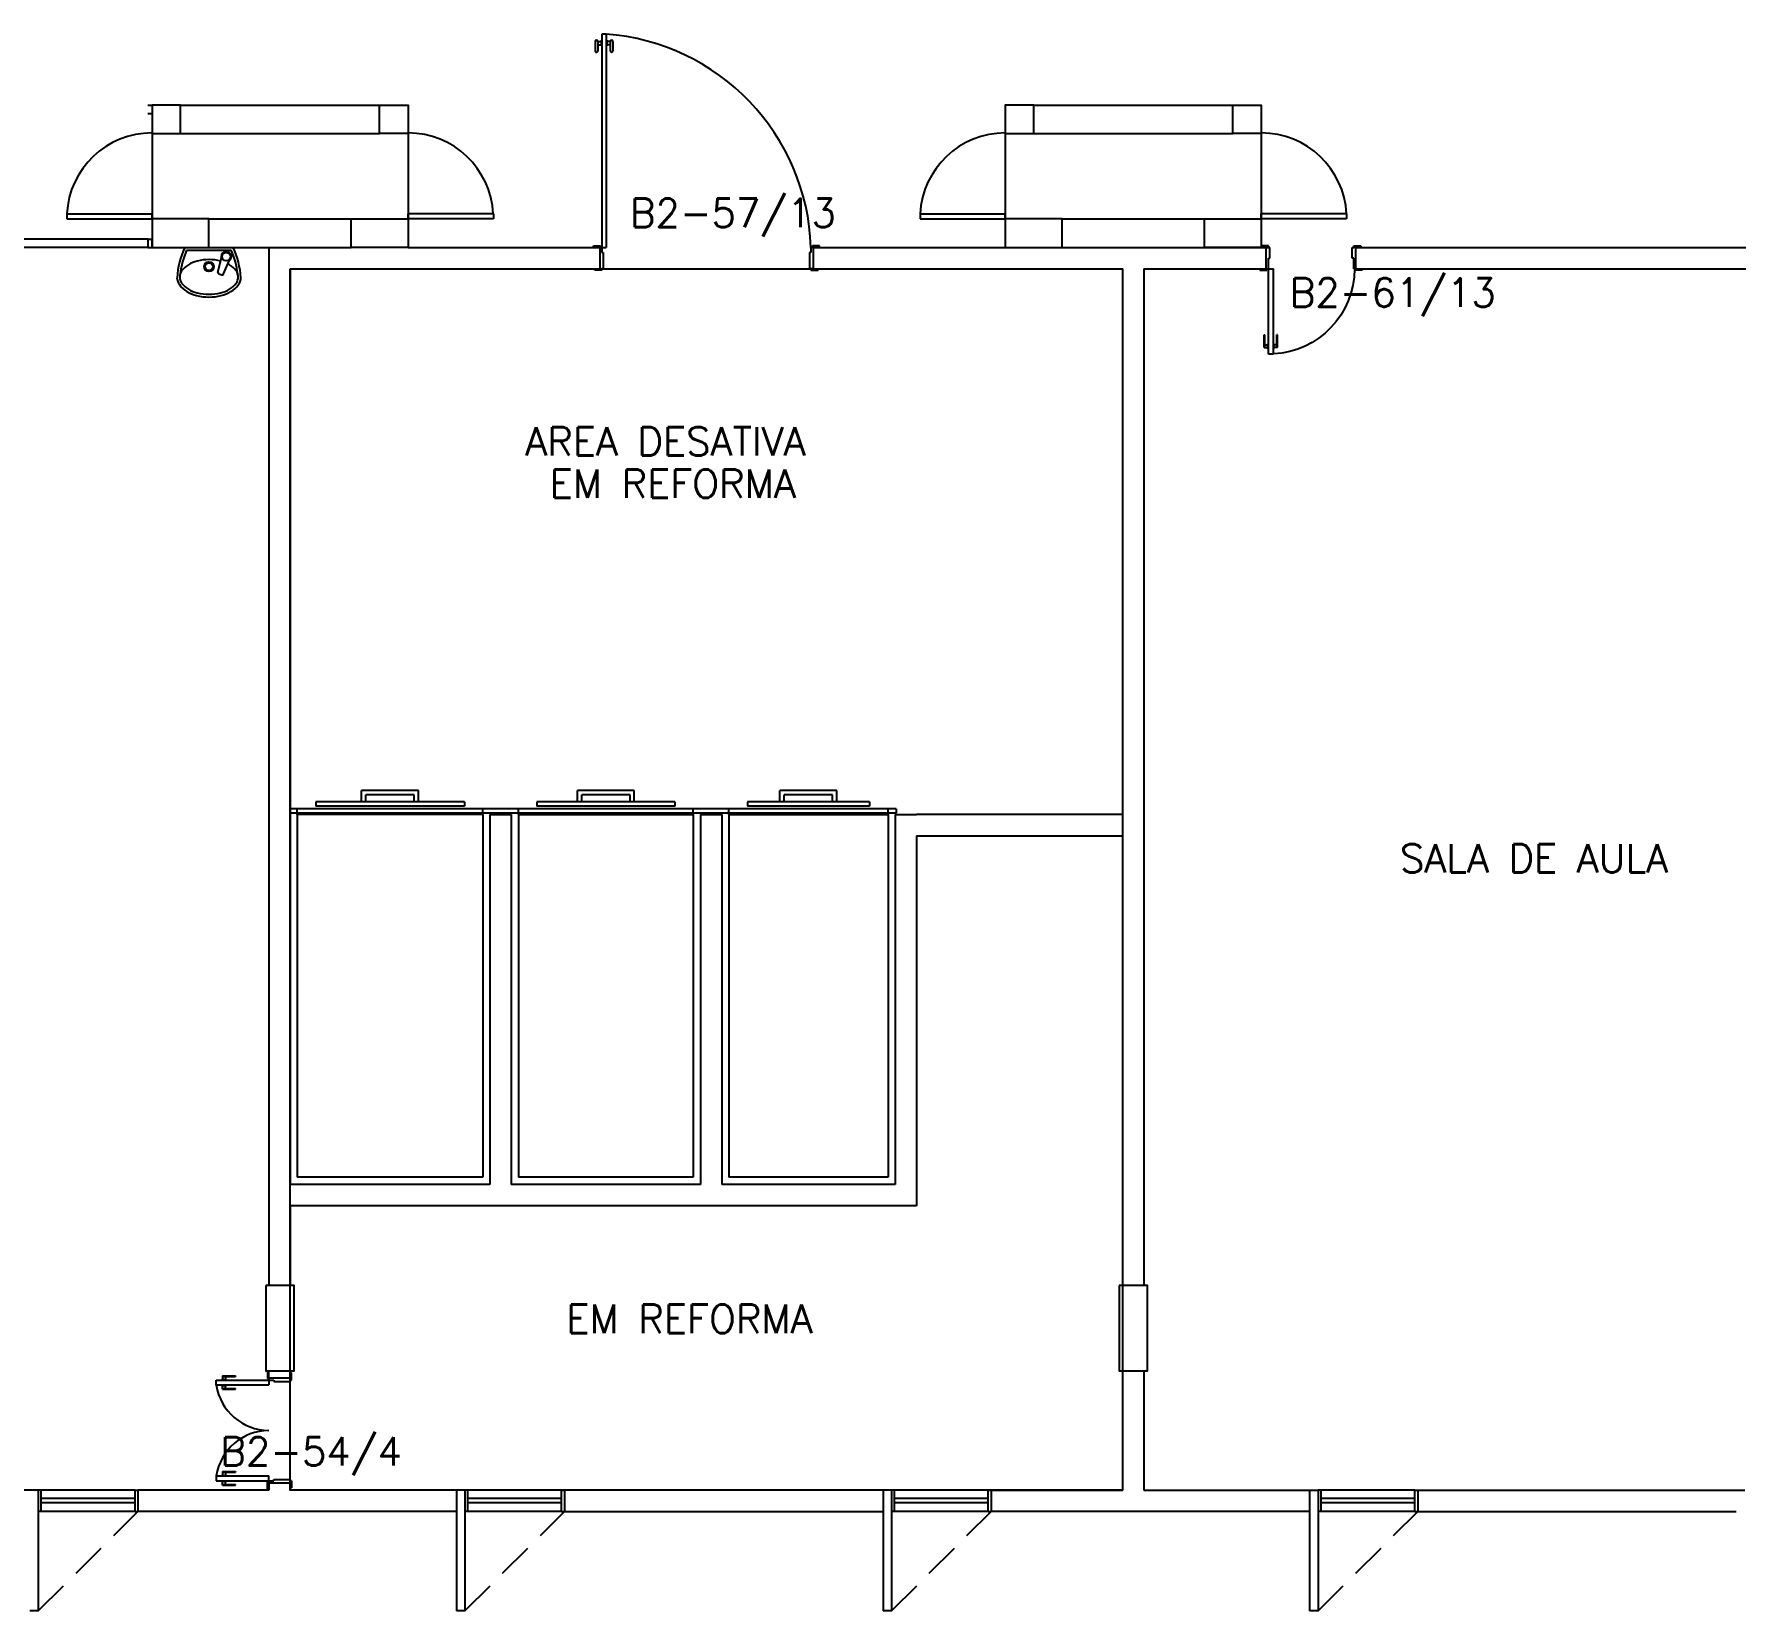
# Model space of a CAD drawing. Header units: millimetres. Extents: x 2090 to 2270, y 1357 to 1514.
# Drawn here: x 2144.81 to 2156.78, y 1418.71 to 1429.8 of the extents above; entities that cross this region are included whole.
import ezdxf

# ---------------------------------------------------------------- set-up
doc = ezdxf.new("R2010")
doc.units = ezdxf.units.MM
doc.linetypes.add('HIDDEN', pattern=[0.375, 0.25, -0.125])
for name, color, linetype in [('ALV', 2, 'Continuous'), ('DIV', 2, 'Continuous'), ('DIV2', 2, 'Continuous'), ('ENDEREÇO', 2, 'Continuous'), ('ESTR', 3, 'Continuous'), ('JANELA', 1, 'Continuous'), ('MACANETA', 2, 'Continuous'), ('MARCO', 3, 'Continuous'), ('PEÇAS', 1, 'Continuous'), ('PISO', 1, 'Continuous'), ('PORTA', 2, 'Continuous'), ('PROJ', 1, 'HIDDEN'), ('TEXTO', 2, 'Continuous')]:
    doc.layers.add(name, color=color, linetype=linetype)
doc.styles.add('UNB1-100', font='simplex.shx', dxfattribs={"height": 0.2})

# ---------------------------------------------------------------- blocks, each defined once
blk = doc.blocks.new('IMTT')
for p, q in [((-0.005, 0), (0.005, 0)), ((0.029, 0.029), (0, 0.029)), ((0, -0.028), (0, 0.029)), ((0.029, -0.028), (0, -0.028))]:
    blk.add_line(p, q)
blk = doc.blocks.new('DIV10')
for p, q in [((-0.0051, 0), (0.0051, 0)), ((0, -0.0051), (0, 0.0051)), ((0.0285, 0.0285), (0.9715, 0.0285)), ((0.0285, -0.0285), (0.0285, 0.0285)), ((0.9715, -0.0285), (0.9715, 0.0285)), ((0.9949, 0), (1.0051, 0)), ((1, -0.0051), (1, 0.0051)), ((0.0285, -0.0285), (0.9715, -0.0285))]:
    blk.add_line(p, q)
blk = doc.blocks.new('MACANETA')
at = {"layer": 'MACANETA', "color": 1}
for p, q in [((-0.077, 0.052), (-0.077, 0.12)), ((-0.059, 0.052), (-0.059, 0.12)), ((0.029, 0.052), (0.029, 0.12)), ((0.047, 0.052), (0.047, 0.12)), ((-0.059, 0.075), (-0.036, 0.075)), ((-0.059, 0.052), (-0.036, 0.052)), ((-0.036, 0.044), (-0.036, 0.084)), ((-0.036, 0.084), (-0.03, 0.084)), ((-0.036, 0.044), (-0.03, 0.044)), ((0.006, 0.084), (0, 0.084)), ((0.006, 0.044), (0, 0.044)), ((0.006, 0.044), (0.006, 0.084)), ((0.029, 0.075), (0.006, 0.075)), ((0.029, 0.052), (0.006, 0.052))]:
    blk.add_line(p, q, dxfattribs=at)
for centre, start, end in [((-0.068, 0.12), 90, 180), ((-0.068, 0.12), 0, 90), ((0.038, 0.12), 90, 180), ((0.038, 0.12), 0, 90), ((-0.068, 0.052), 180, 270), ((-0.068, 0.052), 270, 0), ((0.038, 0.052), 180, 270), ((0.038, 0.052), 270, 0)]:
    blk.add_arc(centre, 0.00874, start, end, dxfattribs=at)
blk = doc.blocks.new('DOOR-60')
at = {"layer": 'MACANETA', "color": 1}
for p, q in [((-0.08, -0.555), (-0.08, -0.465)), ((-0.08, -0.465), (-0.075, -0.465)), ((-0.075, -0.555), (-0.075, -0.465)), ((0.01, -0.555), (0.01, -0.465)), ((0.015, -0.465), (0.01, -0.465)), ((0.015, -0.555), (0.015, -0.465)), ((-0.08, -0.555), (-0.053, -0.555)), ((-0.075, -0.535), (-0.053, -0.535)), ((-0.053, -0.528), (-0.05, -0.528)), ((-0.053, -0.563), (-0.053, -0.528)), ((-0.053, -0.563), (-0.05, -0.563)), ((-0.012, -0.528), (-0.015, -0.528)), ((-0.012, -0.563), (-0.015, -0.563)), ((-0.012, -0.563), (-0.012, -0.528)), ((0.01, -0.535), (-0.012, -0.535)), ((0.015, -0.555), (-0.012, -0.555))]:
    blk.add_line(p, q, dxfattribs=at)
at = {"layer": 'PORTA'}
for p, q in [((-0.05, -0.6), (-0.05, 0)), ((-0.015, 0), (-0.05, 0)), ((-0.015, -0.6), (-0.015, 0)), ((-0.05, -0.6), (-0.015, -0.6))]:
    blk.add_line(p, q, dxfattribs=at)
at = {"layer": 'PORTA', "color": 1}
blk.add_arc((-0.02, 0), 0.6, 180, 267.134, dxfattribs=at)
blk = doc.blocks.new('LAVAT-P')
for p, q in [((-0.17, 0), (0.17, 0)), ((-0.157, -0.02), (0.157, -0.02)), ((0.063, -0.173), (0.094, -0.055)), ((0.102, -0.187), (0.151, -0.074)), ((0.069, -0.185), (0.09, -0.192))]:
    blk.add_line(p, q)
for points in [[(0.083, -0.096, 0.121735), (-0.082, -0.096, 0.073747), (-0.145, -0.122, 0.106861), (-0.192, -0.165, 0.153587), (-0.205, -0.208, 0.153587)], [(-0.205, -0.208, 0.153587), (-0.192, -0.251, 0.106861), (-0.145, -0.294, 0.073747), (-0.082, -0.32, 0.060305), (0, -0.329, 0.060305), (0.082, -0.32, 0.073747), (0.145, -0.294, 0.106861), (0.192, -0.251, 0.153587), (0.205, -0.208, 0.153587), (0.192, -0.165, 0.106861), (0.145, -0.122, 0.014792), (0.133, -0.115, 0.039243)], [(-0.225, -0.214, 0.136108), (-0.208, -0.262, 0.106861), (-0.155, -0.311, 0.073747), (-0.087, -0.339, 0.060305), (0, -0.349, 0.060305), (0.087, -0.339, 0.073747), (0.155, -0.311, 0.106861), (0.208, -0.262, 0.136108), (0.225, -0.214, 0.062982)]]:
    blk.add_lwpolyline(points, format="xyb")
for centre, radius in [((0, -0.135), 0.0347), ((0, -0.135), 0.0265), ((0.122, -0.065), 0.03)]:
    blk.add_circle(centre, radius)
for centre, radius, start, end in [((0.376, -0.254), 0.602, 155.0201, 176.1902), ((-0.376, -0.254), 0.602, 3.8098, 24.9799), ((0.376, -0.254), 0.582, 156.2686, 173.4578), ((0.122, -0.065), 0.0361, 302.4689, 199.2518), ((-0.376, -0.254), 0.582, 6.5422, 23.7314), ((0.073, -0.176), 0.01, 165.2139, 250.8603), ((0.093, -0.183), 0.01, 250.8603, 336.5068)]:
    blk.add_arc(centre, radius, start, end)

msp = doc.modelspace()

# ---------------------------------------------------------------- linework, layer by layer
at = {"color": 1}
msp.add_lwpolyline([(2146.60926, 1428.14813), (2152.46335, 1428.14813), (2152.46335, 1419.55901), (2146.60926, 1419.55901)], close=True, dxfattribs=at)
at = {"layer": 'ALV'}
for p, q in [((2145.83835, 1429.29813), (2147.23835, 1429.29813)), ((2145.83835, 1429.29813), (2147.23835, 1429.29813)), ((2151.83835, 1429.29813), (2153.23835, 1429.29813)), ((2145.83835, 1429.09813), (2147.23835, 1429.09813)), ((2145.83835, 1429.09813), (2147.23835, 1429.09813)), ((2151.83835, 1429.09813), (2153.23835, 1429.09813)), ((2146.03835, 1428.49813), (2147.03835, 1428.49813)), ((2146.03835, 1428.49813), (2147.03835, 1428.49813)), ((2152.03835, 1428.49813), (2153.03835, 1428.49813)), ((2152.03835, 1428.49813), (2153.03835, 1428.49813)), ((2146.03835, 1428.29813), (2147.03835, 1428.29813)), ((2146.03835, 1428.29813), (2147.03835, 1428.29813)), ((2146.45926, 1428.29813), (2146.45926, 1420.99813)), ((2146.45926, 1428.29813), (2146.45926, 1420.99813)), ((2147.43835, 1428.29813), (2148.43835, 1428.29813)), ((2147.43835, 1428.29813), (2148.78631, 1428.29813)), ((2148.78631, 1428.29813), (2148.78631, 1428.14813)), ((2148.78631, 1428.29813), (2148.78631, 1428.14813)), ((2150.28631, 1428.29813), (2153.47335, 1428.29813)), ((2150.28631, 1428.29813), (2150.28631, 1428.14813)), ((2150.28631, 1428.29813), (2150.28631, 1428.14813)), ((2152.03835, 1428.29813), (2153.03835, 1428.29813)), ((2152.03835, 1428.29813), (2153.03835, 1428.29813)), ((2154.10335, 1428.29813), (2158.03835, 1428.29813)), ((2146.60926, 1428.14813), (2146.60926, 1424.15901)), ((2146.60926, 1428.14813), (2148.43835, 1428.14813)), ((2146.60926, 1428.14813), (2146.60926, 1424.30901)), ((2146.60926, 1428.14813), (2148.78631, 1428.14813)), ((2150.28631, 1428.14813), (2152.46335, 1428.14813)), ((2150.28631, 1428.14813), (2150.86335, 1428.14813)), ((2152.46335, 1428.14813), (2152.46335, 1424.30901)), ((2152.61335, 1428.14813), (2152.61335, 1420.99813)), ((2152.61335, 1428.14813), (2153.47335, 1428.14813)), ((2154.10335, 1428.14813), (2158.46335, 1428.14813)), ((2148.01426, 1424.30901), (2148.16426, 1424.30901)), ((2148.01426, 1424.30901), (2148.01426, 1421.70901)), ((2148.16426, 1424.30901), (2148.16426, 1421.70901)), ((2149.49426, 1424.30901), (2149.49426, 1421.70901)), ((2149.49426, 1424.30901), (2149.64426, 1424.30901)), ((2149.64426, 1424.30901), (2149.64426, 1421.70901)), ((2150.86335, 1424.30901), (2150.86335, 1421.70901)), ((2150.86335, 1424.30901), (2151.01335, 1424.30901)), ((2152.46335, 1424.30901), (2151.01335, 1424.30901)), ((2152.61335, 1424.30901), (2152.61335, 1420.99813)), ((2146.60926, 1424.15901), (2146.60926, 1421.70901)), ((2146.60926, 1424.15901), (2146.60926, 1421.70901)), ((2151.01335, 1424.15901), (2151.01335, 1421.55901)), ((2151.01335, 1424.15901), (2152.46335, 1424.15901)), ((2152.46335, 1424.15901), (2152.46335, 1420.99813)), ((2152.46335, 1424.15901), (2152.46335, 1420.99813)), ((2148.01426, 1421.70901), (2146.60926, 1421.70901)), ((2149.49426, 1421.70901), (2148.16426, 1421.70901)), ((2150.86335, 1421.70901), (2149.64426, 1421.70901)), ((2146.60926, 1421.55901), (2146.60926, 1420.99813)), ((2151.01335, 1421.55901), (2146.60926, 1421.55901)), ((2146.60926, 1421.55901), (2146.60926, 1420.99813)), ((2146.45926, 1420.34813), (2146.45926, 1420.39813)), ((2146.45926, 1420.34813), (2146.45926, 1420.39813)), ((2146.45926, 1420.34813), (2146.60926, 1420.34813)), ((2146.45926, 1420.34813), (2146.60926, 1420.34813)), ((2146.60926, 1420.34813), (2146.60926, 1420.39813)), ((2146.60926, 1420.34813), (2146.60926, 1420.39813)), ((2152.46335, 1420.39813), (2152.46335, 1419.55901)), ((2152.46335, 1420.39813), (2152.46335, 1419.55901)), ((2152.61335, 1420.39813), (2152.61335, 1419.55901)), ((2152.61335, 1420.39813), (2152.61335, 1419.55901)), ((2146.45926, 1419.60901), (2146.60926, 1419.60901)), ((2146.45926, 1419.60901), (2146.45926, 1419.55901)), ((2146.45926, 1419.60901), (2146.60926, 1419.60901)), ((2146.45926, 1419.60901), (2146.45926, 1419.55901)), ((2146.60926, 1419.60901), (2146.60926, 1419.55901)), ((2146.60926, 1419.60901), (2146.60926, 1419.55901)), ((2144.83835, 1419.55901), (2142.53835, 1419.55901)), ((2144.83835, 1419.55901), (2144.83835, 1419.40901)), ((2144.83835, 1419.55901), (2144.83835, 1418.70901)), ((2145.53835, 1419.55901), (2145.53835, 1419.40901)), ((2146.45926, 1419.55901), (2145.53835, 1419.55901)), ((2146.45926, 1419.55901), (2145.53835, 1419.55901)), ((2145.53835, 1419.55901), (2145.53835, 1419.40901)), ((2147.83835, 1419.55901), (2146.60926, 1419.55901)), ((2147.83835, 1419.55901), (2146.60926, 1419.55901)), ((2147.77835, 1419.55901), (2147.77835, 1418.70901)), ((2147.77835, 1419.55901), (2147.77835, 1418.70901)), ((2147.83835, 1419.55901), (2147.83835, 1418.70901)), ((2147.83835, 1419.55901), (2147.83835, 1419.40901)), ((2147.83835, 1419.55901), (2147.83835, 1418.70901)), ((2147.83835, 1419.55901), (2147.83835, 1419.40901)), ((2148.53835, 1419.55901), (2148.53835, 1419.40901)), ((2150.83835, 1419.55901), (2148.53835, 1419.55901)), ((2148.53835, 1419.55901), (2148.53835, 1419.40901)), ((2150.83835, 1419.55901), (2148.53835, 1419.55901)), ((2150.77835, 1419.55901), (2150.77835, 1418.70901)), ((2150.77835, 1419.55901), (2150.77835, 1418.70901)), ((2150.83835, 1419.55901), (2150.83835, 1419.40901)), ((2150.83835, 1419.55901), (2150.83835, 1418.70901)), ((2150.83835, 1419.55901), (2150.83835, 1418.70901)), ((2150.83835, 1419.55901), (2150.83835, 1419.40901)), ((2151.53835, 1419.55901), (2151.53835, 1419.40901)), ((2151.53835, 1419.55901), (2152.46335, 1419.55901)), ((2151.53835, 1419.55901), (2151.53835, 1419.40901)), ((2151.53835, 1419.55901), (2152.46335, 1419.55901)), ((2152.61335, 1419.55901), (2153.83835, 1419.55901)), ((2153.77835, 1419.55901), (2153.77835, 1418.70901)), ((2153.83835, 1419.55901), (2153.83835, 1419.40901)), ((2153.83835, 1419.55901), (2153.83835, 1418.70901)), ((2154.53835, 1419.55901), (2154.53835, 1419.40901)), ((2154.53835, 1419.55901), (2156.83835, 1419.55901)), ((2147.77835, 1419.40901), (2145.53835, 1419.40901)), ((2147.77835, 1419.40901), (2145.53835, 1419.40901)), ((2148.53835, 1419.40901), (2150.77835, 1419.40901)), ((2148.53835, 1419.40901), (2150.77835, 1419.40901)), ((2153.77835, 1419.40901), (2151.53835, 1419.40901)), ((2154.53835, 1419.40901), (2156.77835, 1419.40901)), ((2144.83835, 1418.70901), (2144.77835, 1418.70901)), ((2147.83835, 1418.70901), (2147.77835, 1418.70901)), ((2147.83835, 1418.70901), (2147.77835, 1418.70901)), ((2150.83835, 1418.70901), (2150.77835, 1418.70901)), ((2150.83835, 1418.70901), (2150.77835, 1418.70901)), ((2153.83835, 1418.70901), (2153.77835, 1418.70901))]:
    msp.add_line(p, q, dxfattribs=at)
at = {"layer": 'DIV'}
for p, q in [((2153.47335, 1428.14813), (2153.47335, 1428.29813)), ((2154.10335, 1428.14813), (2154.10335, 1428.29813)), ((2154.10335, 1428.14813), (2154.15235, 1428.14813))]:
    msp.add_line(p, q, dxfattribs=at)
at = {"layer": 'ESTR'}
for points in [[(2145.83835, 1429.09813), (2145.83835, 1429.29813), (2145.63835, 1429.29813), (2145.63835, 1429.09813)], [(2145.83835, 1429.09813), (2145.83835, 1429.29813), (2145.63835, 1429.29813), (2145.63835, 1429.09813)], [(2147.23835, 1429.09813), (2147.23835, 1429.29813), (2147.43835, 1429.29813), (2147.43835, 1429.09813)], [(2147.23835, 1429.09813), (2147.23835, 1429.29813), (2147.43835, 1429.29813), (2147.43835, 1429.09813)], [(2151.83835, 1429.09813), (2151.83835, 1429.29813), (2151.63835, 1429.29813), (2151.63835, 1429.09813)], [(2151.83835, 1429.09813), (2151.83835, 1429.29813), (2151.63835, 1429.29813), (2151.63835, 1429.09813)], [(2153.23835, 1429.09813), (2153.23835, 1429.29813), (2153.43835, 1429.29813), (2153.43835, 1429.09813)], [(2146.03835, 1428.29813), (2146.03835, 1428.49813), (2145.63835, 1428.49813), (2145.63835, 1428.29813)], [(2146.03835, 1428.29813), (2146.03835, 1428.49813), (2145.63835, 1428.49813), (2145.63835, 1428.29813)], [(2147.03835, 1428.29813), (2147.03835, 1428.49813), (2147.43835, 1428.49813), (2147.43835, 1428.29813)], [(2147.03835, 1428.29813), (2147.03835, 1428.49813), (2147.43835, 1428.49813), (2147.43835, 1428.29813)], [(2152.03835, 1428.29813), (2152.03835, 1428.49813), (2151.63835, 1428.49813), (2151.63835, 1428.29813)], [(2152.03835, 1428.29813), (2152.03835, 1428.49813), (2151.63835, 1428.49813), (2151.63835, 1428.29813)], [(2153.03835, 1428.29813), (2153.03835, 1428.49813), (2153.43835, 1428.49813), (2153.43835, 1428.29813)], [(2146.43835, 1420.99813), (2146.43835, 1420.39813), (2146.63835, 1420.39813), (2146.63835, 1420.99813)], [(2146.43835, 1420.99813), (2146.43835, 1420.39813), (2146.63835, 1420.39813), (2146.63835, 1420.99813)], [(2152.43835, 1420.99813), (2152.43835, 1420.39813), (2152.63835, 1420.39813), (2152.63835, 1420.99813)], [(2152.43835, 1420.99813), (2152.43835, 1420.39813), (2152.63835, 1420.39813), (2152.63835, 1420.99813)]]:
    msp.add_lwpolyline(points, close=True, dxfattribs=at)
at = {"layer": 'JANELA', "color": 3}
for p, q in [((2144.85835, 1419.55901), (2144.83835, 1419.55901)), ((2144.85835, 1419.40901), (2144.85835, 1419.55901)), ((2145.51835, 1419.55901), (2145.53835, 1419.55901)), ((2145.51835, 1419.40901), (2145.51835, 1419.55901)), ((2145.51835, 1419.55901), (2145.53835, 1419.55901)), ((2145.51835, 1419.40901), (2145.51835, 1419.55901)), ((2147.85835, 1419.55901), (2147.83835, 1419.55901)), ((2147.85835, 1419.55901), (2147.83835, 1419.55901)), ((2147.85835, 1419.40901), (2147.85835, 1419.55901)), ((2147.85835, 1419.40901), (2147.85835, 1419.55901)), ((2148.51835, 1419.55901), (2148.53835, 1419.55901)), ((2148.51835, 1419.40901), (2148.51835, 1419.55901)), ((2148.51835, 1419.55901), (2148.53835, 1419.55901)), ((2148.51835, 1419.40901), (2148.51835, 1419.55901)), ((2150.85835, 1419.55901), (2150.83835, 1419.55901)), ((2150.85835, 1419.55901), (2150.83835, 1419.55901)), ((2150.85835, 1419.40901), (2150.85835, 1419.55901)), ((2150.85835, 1419.40901), (2150.85835, 1419.55901)), ((2151.51835, 1419.40901), (2151.51835, 1419.55901)), ((2151.51835, 1419.55901), (2151.53835, 1419.55901)), ((2151.51835, 1419.40901), (2151.51835, 1419.55901)), ((2151.51835, 1419.55901), (2151.53835, 1419.55901)), ((2153.85835, 1419.55901), (2153.83835, 1419.55901)), ((2153.85835, 1419.40901), (2153.85835, 1419.55901)), ((2154.51835, 1419.40901), (2154.51835, 1419.55901)), ((2154.51835, 1419.55901), (2154.53835, 1419.55901)), ((2144.85835, 1419.40901), (2144.83835, 1419.40901)), ((2145.51835, 1419.40901), (2145.53835, 1419.40901)), ((2145.51835, 1419.40901), (2145.53835, 1419.40901)), ((2147.85835, 1419.40901), (2147.83835, 1419.40901)), ((2147.85835, 1419.40901), (2147.83835, 1419.40901)), ((2148.51835, 1419.40901), (2148.53835, 1419.40901)), ((2148.51835, 1419.40901), (2148.53835, 1419.40901)), ((2150.85835, 1419.40901), (2150.83835, 1419.40901)), ((2150.85835, 1419.40901), (2150.83835, 1419.40901)), ((2151.51835, 1419.40901), (2151.53835, 1419.40901)), ((2151.51835, 1419.40901), (2151.53835, 1419.40901)), ((2153.85835, 1419.40901), (2153.83835, 1419.40901)), ((2154.51835, 1419.40901), (2154.53835, 1419.40901))]:
    msp.add_line(p, q, dxfattribs=at)
at = {"layer": 'JANELA'}
for p, q in [((2145.51835, 1419.55901), (2144.85835, 1419.55901)), ((2145.51835, 1419.49901), (2144.85835, 1419.49901)), ((2148.51835, 1419.55901), (2147.85835, 1419.55901)), ((2148.51835, 1419.55901), (2147.85835, 1419.55901)), ((2148.51835, 1419.49901), (2147.85835, 1419.49901)), ((2148.51835, 1419.49901), (2147.85835, 1419.49901)), ((2151.51835, 1419.55901), (2150.85835, 1419.55901)), ((2151.51835, 1419.55901), (2150.85835, 1419.55901)), ((2151.51835, 1419.49901), (2150.85835, 1419.49901)), ((2151.51835, 1419.49901), (2150.85835, 1419.49901)), ((2154.51835, 1419.55901), (2153.85835, 1419.55901)), ((2154.51835, 1419.49901), (2153.85835, 1419.49901)), ((2145.51835, 1419.46901), (2144.85835, 1419.46901)), ((2145.51835, 1419.40901), (2144.85835, 1419.40901)), ((2148.51835, 1419.46901), (2147.85835, 1419.46901)), ((2148.51835, 1419.46901), (2147.85835, 1419.46901)), ((2148.51835, 1419.40901), (2147.85835, 1419.40901)), ((2148.51835, 1419.40901), (2147.85835, 1419.40901)), ((2151.51835, 1419.46901), (2150.85835, 1419.46901)), ((2151.51835, 1419.46901), (2150.85835, 1419.46901)), ((2151.51835, 1419.40901), (2150.85835, 1419.40901)), ((2151.51835, 1419.40901), (2150.85835, 1419.40901)), ((2154.51835, 1419.46901), (2153.85835, 1419.46901)), ((2154.51835, 1419.40901), (2153.85835, 1419.40901))]:
    msp.add_line(p, q, dxfattribs=at)
at = {"layer": 'MACANETA'}
for p, q in [((2146.12676, 1420.33613), (2146.16176, 1420.33613)), ((2146.12676, 1420.33613), (2146.12676, 1420.33313)), ((2146.12676, 1420.33613), (2146.16176, 1420.33613)), ((2146.12676, 1420.33613), (2146.12676, 1420.33313)), ((2146.13426, 1420.36313), (2146.13426, 1420.33613)), ((2146.13426, 1420.36313), (2146.22426, 1420.36313)), ((2146.13426, 1420.36313), (2146.13426, 1420.33613)), ((2146.13426, 1420.36313), (2146.22426, 1420.36313)), ((2146.13426, 1420.35813), (2146.22426, 1420.35813)), ((2146.13426, 1420.35813), (2146.22426, 1420.35813)), ((2146.15426, 1420.35813), (2146.15426, 1420.33613)), ((2146.15426, 1420.35813), (2146.15426, 1420.33613)), ((2146.16176, 1420.33613), (2146.16176, 1420.33313)), ((2146.16176, 1420.33613), (2146.16176, 1420.33313)), ((2146.22426, 1420.36313), (2146.22426, 1420.35813)), ((2146.22426, 1420.36313), (2146.22426, 1420.35813)), ((2146.12676, 1420.29513), (2146.12676, 1420.29813)), ((2146.12676, 1420.29513), (2146.12676, 1420.29813)), ((2146.12676, 1420.29513), (2146.16176, 1420.29513)), ((2146.12676, 1420.29513), (2146.16176, 1420.29513)), ((2146.13426, 1420.26813), (2146.13426, 1420.29513)), ((2146.13426, 1420.26813), (2146.13426, 1420.29513)), ((2146.13426, 1420.27313), (2146.22426, 1420.27313)), ((2146.13426, 1420.27313), (2146.22426, 1420.27313)), ((2146.13426, 1420.26813), (2146.22426, 1420.26813)), ((2146.13426, 1420.26813), (2146.22426, 1420.26813)), ((2146.15426, 1420.27313), (2146.15426, 1420.29513)), ((2146.15426, 1420.27313), (2146.15426, 1420.29513)), ((2146.16176, 1420.29513), (2146.16176, 1420.29813)), ((2146.16176, 1420.29513), (2146.16176, 1420.29813)), ((2146.22426, 1420.26813), (2146.22426, 1420.27313)), ((2146.22426, 1420.26813), (2146.22426, 1420.27313)), ((2146.12676, 1419.66201), (2146.12676, 1419.65901)), ((2146.12676, 1419.66201), (2146.16176, 1419.66201)), ((2146.12676, 1419.66201), (2146.12676, 1419.65901)), ((2146.12676, 1419.66201), (2146.16176, 1419.66201)), ((2146.12676, 1419.62101), (2146.12676, 1419.62401)), ((2146.12676, 1419.62101), (2146.12676, 1419.62401)), ((2146.12676, 1419.62101), (2146.16176, 1419.62101)), ((2146.12676, 1419.62101), (2146.16176, 1419.62101)), ((2146.13426, 1419.68901), (2146.22426, 1419.68901)), ((2146.13426, 1419.68901), (2146.13426, 1419.66201)), ((2146.13426, 1419.68901), (2146.22426, 1419.68901)), ((2146.13426, 1419.68901), (2146.13426, 1419.66201)), ((2146.13426, 1419.68401), (2146.22426, 1419.68401)), ((2146.13426, 1419.68401), (2146.22426, 1419.68401)), ((2146.13426, 1419.59401), (2146.13426, 1419.62101)), ((2146.13426, 1419.59401), (2146.13426, 1419.62101)), ((2146.15426, 1419.68401), (2146.15426, 1419.66201)), ((2146.15426, 1419.68401), (2146.15426, 1419.66201)), ((2146.15426, 1419.59901), (2146.15426, 1419.62101)), ((2146.15426, 1419.59901), (2146.15426, 1419.62101)), ((2146.16176, 1419.66201), (2146.16176, 1419.65901)), ((2146.16176, 1419.66201), (2146.16176, 1419.65901)), ((2146.16176, 1419.62101), (2146.16176, 1419.62401)), ((2146.16176, 1419.62101), (2146.16176, 1419.62401)), ((2146.22426, 1419.68901), (2146.22426, 1419.68401)), ((2146.22426, 1419.68901), (2146.22426, 1419.68401)), ((2146.13426, 1419.59901), (2146.22426, 1419.59901)), ((2146.13426, 1419.59901), (2146.22426, 1419.59901)), ((2146.13426, 1419.59401), (2146.22426, 1419.59401)), ((2146.13426, 1419.59401), (2146.22426, 1419.59401)), ((2146.22426, 1419.59401), (2146.22426, 1419.59901)), ((2146.22426, 1419.59401), (2146.22426, 1419.59901))]:
    msp.add_line(p, q, dxfattribs=at)
at = {"layer": 'MARCO'}
for p, q in [((2148.74131, 1428.30813), (2148.79131, 1428.30813)), ((2148.74131, 1428.30813), (2148.79131, 1428.30813)), ((2148.74131, 1428.29813), (2148.74131, 1428.30813)), ((2148.74131, 1428.29813), (2148.74131, 1428.30813)), ((2148.78631, 1428.29813), (2148.79131, 1428.29813)), ((2148.78631, 1428.29813), (2148.79131, 1428.29813)), ((2148.79131, 1428.30813), (2148.79131, 1428.29813)), ((2148.79131, 1428.30813), (2148.79131, 1428.29813)), ((2148.79131, 1428.29813), (2148.80131, 1428.29813)), ((2148.79131, 1428.29813), (2148.80131, 1428.29813)), ((2148.80131, 1428.29813), (2148.80131, 1428.26313)), ((2148.80131, 1428.29813), (2148.80131, 1428.26313)), ((2148.80131, 1428.26313), (2148.81131, 1428.26313)), ((2148.80131, 1428.26313), (2148.81131, 1428.26313)), ((2148.81131, 1428.26313), (2148.81131, 1428.14813)), ((2148.81131, 1428.26313), (2148.81131, 1428.14813)), ((2150.27131, 1428.26313), (2150.26131, 1428.26313)), ((2150.26131, 1428.26313), (2150.26131, 1428.14813)), ((2150.27131, 1428.26313), (2150.26131, 1428.26313)), ((2150.26131, 1428.26313), (2150.26131, 1428.14813)), ((2150.28131, 1428.29813), (2150.27131, 1428.29813)), ((2150.27131, 1428.29813), (2150.27131, 1428.26313)), ((2150.28131, 1428.29813), (2150.27131, 1428.29813)), ((2150.27131, 1428.29813), (2150.27131, 1428.26313)), ((2150.33131, 1428.30813), (2150.28131, 1428.30813)), ((2150.33131, 1428.30813), (2150.28131, 1428.30813)), ((2150.28131, 1428.30813), (2150.28131, 1428.29813)), ((2150.28131, 1428.30813), (2150.28131, 1428.29813)), ((2150.28631, 1428.29813), (2150.28131, 1428.29813)), ((2150.28631, 1428.29813), (2150.28131, 1428.29813)), ((2150.33131, 1428.29813), (2150.33131, 1428.30813)), ((2150.33131, 1428.29813), (2150.33131, 1428.30813)), ((2153.48835, 1428.30813), (2153.43835, 1428.30813)), ((2153.43835, 1428.30813), (2153.43835, 1428.29813)), ((2153.47335, 1428.29813), (2153.48835, 1428.29813)), ((2153.48835, 1428.29813), (2153.48835, 1428.30813)), ((2153.49835, 1428.29813), (2153.48835, 1428.29813)), ((2153.49835, 1428.22313), (2153.49835, 1428.29813)), ((2154.07835, 1428.22313), (2154.07835, 1428.29813)), ((2154.07835, 1428.29813), (2154.08835, 1428.29813)), ((2154.08835, 1428.29813), (2154.08835, 1428.30813)), ((2154.08835, 1428.30813), (2154.13835, 1428.30813)), ((2154.10335, 1428.29813), (2154.08835, 1428.29813)), ((2154.13835, 1428.30813), (2154.13835, 1428.29813)), ((2148.75131, 1428.13813), (2148.75131, 1428.14813)), ((2148.75131, 1428.13813), (2148.75131, 1428.14813)), ((2148.80131, 1428.13813), (2148.75131, 1428.13813)), ((2148.80131, 1428.13813), (2148.75131, 1428.13813)), ((2148.78631, 1428.14813), (2148.80131, 1428.14813)), ((2148.78631, 1428.14813), (2148.80131, 1428.14813)), ((2148.81131, 1428.14813), (2148.80131, 1428.14813)), ((2148.80131, 1428.14813), (2148.80131, 1428.13813)), ((2148.81131, 1428.14813), (2148.80131, 1428.14813)), ((2148.80131, 1428.14813), (2148.80131, 1428.13813)), ((2150.26131, 1428.14813), (2150.27131, 1428.14813)), ((2150.26131, 1428.14813), (2150.27131, 1428.14813)), ((2150.27131, 1428.14813), (2150.27131, 1428.13813)), ((2150.28631, 1428.14813), (2150.27131, 1428.14813)), ((2150.27131, 1428.14813), (2150.27131, 1428.13813)), ((2150.28631, 1428.14813), (2150.27131, 1428.14813)), ((2150.27131, 1428.13813), (2150.32131, 1428.13813)), ((2150.27131, 1428.13813), (2150.32131, 1428.13813)), ((2150.32131, 1428.13813), (2150.32131, 1428.14813)), ((2150.32131, 1428.13813), (2150.32131, 1428.14813)), ((2153.42835, 1428.14813), (2153.42835, 1428.13813)), ((2153.42835, 1428.13813), (2153.47835, 1428.13813)), ((2153.47335, 1428.14813), (2153.47835, 1428.14813)), ((2153.47835, 1428.13813), (2153.47835, 1428.14813)), ((2153.47835, 1428.14813), (2153.48835, 1428.14813)), ((2153.48835, 1428.14813), (2153.48835, 1428.22313)), ((2153.48835, 1428.22313), (2153.49835, 1428.22313)), ((2154.08835, 1428.22313), (2154.07835, 1428.22313)), ((2154.08835, 1428.14813), (2154.08835, 1428.22313)), ((2154.09835, 1428.14813), (2154.08835, 1428.14813)), ((2154.09835, 1428.13813), (2154.09835, 1428.14813)), ((2154.10335, 1428.14813), (2154.09835, 1428.14813)), ((2154.14835, 1428.13813), (2154.09835, 1428.13813)), ((2154.14835, 1428.14813), (2154.14835, 1428.13813)), ((2146.44926, 1420.39313), (2146.44926, 1420.34313)), ((2146.45926, 1420.39313), (2146.44926, 1420.39313)), ((2146.44926, 1420.39313), (2146.44926, 1420.34313)), ((2146.45926, 1420.39313), (2146.44926, 1420.39313)), ((2146.44926, 1420.34313), (2146.45926, 1420.34313)), ((2146.44926, 1420.34313), (2146.45926, 1420.34313)), ((2146.45926, 1420.34813), (2146.45926, 1420.34313)), ((2146.45926, 1420.34813), (2146.45926, 1420.34313)), ((2146.45926, 1420.34313), (2146.45926, 1420.33313)), ((2146.45926, 1420.34313), (2146.45926, 1420.33313)), ((2146.45926, 1420.33313), (2146.49426, 1420.33313)), ((2146.45926, 1420.33313), (2146.49426, 1420.33313)), ((2146.49426, 1420.33313), (2146.49426, 1420.32313)), ((2146.49426, 1420.33313), (2146.49426, 1420.32313)), ((2146.61926, 1420.38313), (2146.60926, 1420.38313)), ((2146.61926, 1420.38313), (2146.60926, 1420.38313)), ((2146.60926, 1420.34813), (2146.60926, 1420.33313)), ((2146.60926, 1420.34813), (2146.60926, 1420.33313)), ((2146.60926, 1420.33313), (2146.61926, 1420.33313)), ((2146.60926, 1420.32313), (2146.60926, 1420.33313)), ((2146.60926, 1420.33313), (2146.61926, 1420.33313)), ((2146.60926, 1420.32313), (2146.60926, 1420.33313)), ((2146.61926, 1420.33313), (2146.61926, 1420.38313)), ((2146.61926, 1420.33313), (2146.61926, 1420.38313)), ((2146.49426, 1420.32313), (2146.60926, 1420.32313)), ((2146.49426, 1420.32313), (2146.60926, 1420.32313)), ((2146.44926, 1419.56401), (2146.44926, 1419.61401)), ((2146.44926, 1419.61401), (2146.45926, 1419.61401)), ((2146.44926, 1419.56401), (2146.44926, 1419.61401)), ((2146.44926, 1419.61401), (2146.45926, 1419.61401)), ((2146.45926, 1419.61401), (2146.45926, 1419.62401)), ((2146.45926, 1419.62401), (2146.49426, 1419.62401)), ((2146.45926, 1419.61401), (2146.45926, 1419.62401)), ((2146.45926, 1419.62401), (2146.49426, 1419.62401)), ((2146.45926, 1419.60901), (2146.45926, 1419.61401)), ((2146.45926, 1419.60901), (2146.45926, 1419.61401)), ((2146.49426, 1419.62401), (2146.49426, 1419.63401)), ((2146.49426, 1419.63401), (2146.60926, 1419.63401)), ((2146.49426, 1419.62401), (2146.49426, 1419.63401)), ((2146.49426, 1419.63401), (2146.60926, 1419.63401)), ((2146.60926, 1419.63401), (2146.60926, 1419.62401)), ((2146.60926, 1419.63401), (2146.60926, 1419.62401)), ((2146.60926, 1419.62401), (2146.61926, 1419.62401)), ((2146.60926, 1419.60901), (2146.60926, 1419.62401)), ((2146.60926, 1419.62401), (2146.61926, 1419.62401)), ((2146.60926, 1419.60901), (2146.60926, 1419.62401)), ((2146.61926, 1419.62401), (2146.61926, 1419.57401)), ((2146.61926, 1419.62401), (2146.61926, 1419.57401)), ((2146.45926, 1419.56401), (2146.44926, 1419.56401)), ((2146.45926, 1419.56401), (2146.44926, 1419.56401)), ((2146.61926, 1419.57401), (2146.60926, 1419.57401)), ((2146.61926, 1419.57401), (2146.60926, 1419.57401))]:
    msp.add_line(p, q, dxfattribs=at)
at = {"layer": 'PISO'}
for p, q in [((2146.78926, 1424.39901), (2146.78926, 1424.36901)), ((2147.83426, 1424.39901), (2146.78926, 1424.39901)), ((2147.11176, 1424.39901), (2147.11176, 1424.47901)), ((2147.51176, 1424.47901), (2147.11176, 1424.47901)), ((2147.48176, 1424.44901), (2147.14176, 1424.44901)), ((2147.14176, 1424.39901), (2147.14176, 1424.44901)), ((2147.48176, 1424.39901), (2147.48176, 1424.44901)), ((2147.51176, 1424.39901), (2147.51176, 1424.47901)), ((2147.83426, 1424.39901), (2147.83426, 1424.36901)), ((2148.34426, 1424.39901), (2148.34426, 1424.36901)), ((2149.31426, 1424.39901), (2148.34426, 1424.39901)), ((2148.62926, 1424.39901), (2148.62926, 1424.47901)), ((2149.02926, 1424.47901), (2148.62926, 1424.47901)), ((2148.99926, 1424.44901), (2148.65926, 1424.44901)), ((2148.65926, 1424.39901), (2148.65926, 1424.44901)), ((2148.99926, 1424.39901), (2148.99926, 1424.44901)), ((2149.02926, 1424.39901), (2149.02926, 1424.47901)), ((2149.31426, 1424.39901), (2149.31426, 1424.36901)), ((2149.82426, 1424.39901), (2149.82426, 1424.36901)), ((2150.68335, 1424.39901), (2149.82426, 1424.39901)), ((2150.05381, 1424.39901), (2150.05381, 1424.47901)), ((2150.45381, 1424.47901), (2150.05381, 1424.47901)), ((2150.42381, 1424.44901), (2150.08381, 1424.44901)), ((2150.08381, 1424.39901), (2150.08381, 1424.44901)), ((2150.42381, 1424.39901), (2150.42381, 1424.44901)), ((2150.45381, 1424.39901), (2150.45381, 1424.47901)), ((2150.68335, 1424.39901), (2150.68335, 1424.36901)), ((2150.87082, 1424.34901), (2146.60926, 1424.34901)), ((2146.60926, 1424.34901), (2146.60926, 1424.31901)), ((2150.87082, 1424.31901), (2146.60926, 1424.31901)), ((2146.60926, 1424.31901), (2146.60926, 1424.31901)), ((2146.65926, 1424.30901), (2146.65926, 1424.34901)), ((2147.96426, 1424.30901), (2146.65926, 1424.30901)), ((2146.65926, 1424.30901), (2146.65926, 1421.75901)), ((2147.83426, 1424.36901), (2146.78926, 1424.36901)), ((2147.96426, 1424.30901), (2147.96426, 1424.34901)), ((2147.96426, 1424.30901), (2147.96426, 1421.75901)), ((2148.21426, 1424.30901), (2148.21426, 1424.34901)), ((2148.21426, 1424.30901), (2149.44426, 1424.30901)), ((2148.21426, 1424.30901), (2148.21426, 1421.75901)), ((2149.31426, 1424.36901), (2148.34426, 1424.36901)), ((2149.44426, 1424.30901), (2149.44426, 1424.34901)), ((2149.44426, 1424.30901), (2149.44426, 1421.75901)), ((2149.69426, 1424.30901), (2149.69426, 1424.34901)), ((2149.69426, 1424.30901), (2150.81335, 1424.30901)), ((2149.69426, 1424.30901), (2149.69426, 1421.75901)), ((2150.68335, 1424.36901), (2149.82426, 1424.36901)), ((2150.81335, 1424.30901), (2150.81335, 1424.34901)), ((2150.81335, 1424.30901), (2150.81335, 1421.75901)), ((2150.87082, 1424.34901), (2150.87082, 1424.31901)), ((2147.96426, 1421.75901), (2146.65926, 1421.75901)), ((2149.44426, 1421.75901), (2148.21426, 1421.75901)), ((2150.81335, 1421.75901), (2149.69426, 1421.75901))]:
    msp.add_line(p, q, dxfattribs=at)
msp.add_arc((2148.71631, 1428.24654), 1.55585, 1.900147, 85.761328, dxfattribs=at)
at = {"layer": 'PORTA'}
for p, q in [((2148.83131, 1429.79863), (2148.80131, 1429.79863)), ((2148.80131, 1429.79813), (2148.80131, 1428.29813)), ((2148.83131, 1429.79813), (2148.80131, 1429.79813)), ((2148.83131, 1429.79813), (2148.83131, 1428.29813)), ((2145.03835, 1428.53313), (2145.63835, 1428.53313)), ((2145.03835, 1428.53313), (2145.03835, 1428.49813)), ((2145.03835, 1428.53313), (2145.03835, 1428.49813)), ((2145.03835, 1428.53313), (2145.63835, 1428.53313)), ((2145.03835, 1428.49813), (2145.63835, 1428.49813)), ((2145.03835, 1428.49813), (2145.63835, 1428.49813)), ((2145.63835, 1428.49813), (2145.63835, 1428.53313)), ((2145.63835, 1428.49813), (2145.63835, 1428.53313)), ((2145.63835, 1428.49813), (2145.63835, 1428.53313)), ((2145.63835, 1428.49813), (2145.63835, 1428.53313)), ((2148.03836, 1428.53313), (2147.43835, 1428.53313)), ((2147.43835, 1428.49813), (2147.43835, 1428.53313)), ((2147.43835, 1428.49813), (2147.43835, 1428.53313)), ((2148.03836, 1428.53313), (2147.43835, 1428.53313)), ((2147.43835, 1428.49813), (2147.43835, 1428.53313)), ((2147.43835, 1428.49813), (2147.43835, 1428.53313)), ((2148.03836, 1428.53313), (2147.43835, 1428.53313)), ((2148.03836, 1428.53313), (2147.43835, 1428.53313)), ((2148.03836, 1428.49813), (2147.43835, 1428.49813)), ((2148.03836, 1428.49813), (2147.43835, 1428.49813)), ((2148.03836, 1428.49813), (2147.43835, 1428.49813)), ((2148.03836, 1428.49813), (2147.43835, 1428.49813)), ((2148.03836, 1428.53313), (2148.03836, 1428.49813)), ((2148.03836, 1428.53313), (2148.03836, 1428.49813)), ((2148.03836, 1428.53313), (2148.03836, 1428.49813)), ((2148.03836, 1428.53313), (2148.03836, 1428.49813)), ((2151.03835, 1428.53313), (2151.63835, 1428.53313)), ((2151.03835, 1428.53313), (2151.03835, 1428.49813)), ((2151.03835, 1428.53313), (2151.03835, 1428.49813)), ((2151.03835, 1428.53313), (2151.63835, 1428.53313)), ((2151.03835, 1428.53313), (2151.63835, 1428.53313)), ((2151.03835, 1428.53313), (2151.03835, 1428.49813)), ((2151.03835, 1428.53313), (2151.03835, 1428.49813)), ((2151.03835, 1428.53313), (2151.63835, 1428.53313)), ((2151.03835, 1428.49813), (2151.63835, 1428.49813)), ((2151.03835, 1428.49813), (2151.63835, 1428.49813)), ((2151.03835, 1428.49813), (2151.63835, 1428.49813)), ((2151.03835, 1428.49813), (2151.63835, 1428.49813)), ((2151.63835, 1428.49813), (2151.63835, 1428.53313)), ((2151.63835, 1428.49813), (2151.63835, 1428.53313)), ((2151.63835, 1428.49813), (2151.63835, 1428.53313)), ((2151.63835, 1428.49813), (2151.63835, 1428.53313)), ((2153.43835, 1428.49813), (2153.43835, 1428.53313)), ((2154.03836, 1428.53313), (2153.43835, 1428.53313)), ((2153.43835, 1428.49813), (2153.43835, 1428.53313)), ((2154.03836, 1428.53313), (2153.43835, 1428.53313)), ((2154.03836, 1428.49813), (2153.43835, 1428.49813)), ((2154.03836, 1428.49813), (2153.43835, 1428.49813)), ((2154.03836, 1428.53313), (2154.03836, 1428.49813)), ((2154.03836, 1428.53313), (2154.03836, 1428.49813)), ((2148.80131, 1428.29813), (2148.83131, 1428.29813)), ((2146.08926, 1420.33313), (2146.45926, 1420.33313)), ((2146.08926, 1420.29813), (2146.08926, 1420.33313)), ((2146.08926, 1420.33313), (2146.45926, 1420.33313)), ((2146.08926, 1420.29813), (2146.08926, 1420.33313)), ((2146.45926, 1420.33313), (2146.45926, 1420.29813)), ((2146.45926, 1420.33313), (2146.45926, 1420.29813)), ((2146.08926, 1420.29813), (2146.45926, 1420.29813)), ((2146.08926, 1420.29813), (2146.45926, 1420.29813)), ((2146.08926, 1419.65901), (2146.45926, 1419.65901)), ((2146.08926, 1419.65901), (2146.08926, 1419.62401)), ((2146.08926, 1419.65901), (2146.45926, 1419.65901)), ((2146.08926, 1419.65901), (2146.08926, 1419.62401)), ((2146.08926, 1419.62401), (2146.45926, 1419.62401)), ((2146.08926, 1419.62401), (2146.45926, 1419.62401)), ((2146.45926, 1419.62401), (2146.45926, 1419.65901)), ((2146.45926, 1419.62401), (2146.45926, 1419.65901))]:
    msp.add_line(p, q, dxfattribs=at)
at = {"layer": 'PORTA', "color": 2}
for p, q in [((2145.63835, 1429.09813), (2145.63835, 1428.49813)), ((2145.63835, 1429.09813), (2145.63835, 1428.49813)), ((2145.63835, 1429.09813), (2145.63835, 1428.49813)), ((2145.63835, 1429.09813), (2145.63835, 1428.49813)), ((2147.43835, 1429.09813), (2147.43835, 1428.49813)), ((2147.43835, 1429.09813), (2147.43835, 1428.49813)), ((2147.43835, 1429.09813), (2147.43835, 1428.49813)), ((2147.43835, 1429.09813), (2147.43835, 1428.49813)), ((2151.63835, 1429.09813), (2151.63835, 1428.49813)), ((2151.63835, 1429.09813), (2151.63835, 1428.49813)), ((2151.63835, 1429.09813), (2151.63835, 1428.49813)), ((2151.63835, 1429.09813), (2151.63835, 1428.49813)), ((2153.43835, 1429.09813), (2153.43835, 1428.49813)), ((2153.43835, 1429.09813), (2153.43835, 1428.49813))]:
    msp.add_line(p, q, dxfattribs=at)
at = {"layer": 'PORTA', "color": 1}
for centre, radius, start, end in [((2145.63835, 1428.50313), 0.60001, 90, 177.134009), ((2145.63835, 1428.50313), 0.60001, 90, 177.134009), ((2147.43835, 1428.50313), 0.60001, 2.865991, 90), ((2147.43835, 1428.50313), 0.60001, 2.865991, 90), ((2147.43835, 1428.50313), 0.60001, 2.865991, 90), ((2147.43835, 1428.50313), 0.60001, 2.865991, 90), ((2151.63835, 1428.50313), 0.60001, 90, 177.134009), ((2151.63835, 1428.50313), 0.60001, 90, 177.134009), ((2151.63835, 1428.50313), 0.60001, 90, 177.134009), ((2151.63835, 1428.50313), 0.60001, 90, 177.134009), ((2153.43835, 1428.50313), 0.60001, 2.865991, 90), ((2153.43835, 1428.50313), 0.60001, 2.865991, 90), ((2146.46134, 1420.35408), 0.37552, 188.568838, 269.68357), ((2146.46134, 1420.35408), 0.37552, 188.568838, 269.68357), ((2146.46134, 1419.60306), 0.37552, 90.31643, 171.431162), ((2146.46134, 1419.60306), 0.37552, 90.31643, 171.431162)]:
    msp.add_arc(centre, radius, start, end, dxfattribs=at)
at = {"layer": 'PROJ'}
for p, q in [((2144.83835, 1418.70901), (2145.53835, 1419.40901)), ((2144.83835, 1418.70901), (2145.53835, 1419.40901)), ((2147.83835, 1418.70901), (2148.53835, 1419.40901)), ((2147.83835, 1418.70901), (2148.53835, 1419.40901)), ((2150.83835, 1418.70901), (2151.53835, 1419.40901)), ((2150.83835, 1418.70901), (2151.53835, 1419.40901)), ((2153.83835, 1418.70901), (2154.53835, 1419.40901))]:
    msp.add_line(p, q, dxfattribs=at)

# ---------------------------------------------------------------- block references
at = {"layer": 'DIV', "rotation": 180}
msp.add_blockref('IMTT', (2145.63835, 1429.26963), dxfattribs=at)
msp.add_blockref('IMTT', (2145.63835, 1429.26963), dxfattribs=at)
at = {"layer": 'DIV', "xscale": -1}
msp.add_blockref('DOOR-60', (2153.47335, 1428.14813), dxfattribs=at)
at = {"layer": 'DIV2', "color": 1, "xscale": -1}
for name in ['DIV10', 'IMTT', 'IMTT']:
    msp.add_blockref(name, (2145.63835, 1428.32663), dxfattribs=at)
at = {"layer": 'PEÇAS', "color": 1}
msp.add_blockref('LAVAT-P', (2146.03835, 1428.29813), dxfattribs=at)
at = {"layer": 'PORTA', "rotation": 180.0000000051448}
msp.add_blockref('MACANETA', (2148.80131, 1429.79863), dxfattribs=at)

# ---------------------------------------------------------------- texts
at = {"layer": 'ENDEREÇO', "style": 'UNB1-100'}
for s, p in [('B2-57/13', (2148.99835, 1428.44092)), ('B2-61/13', (2153.63835, 1427.88092)), ('B2-54/4', (2146.11835, 1419.73092))]:
    msp.add_text(s, height=0.2, dxfattribs=at).set_placement(p)
at = {"layer": 'TEXTO', "style": 'UNB1-100'}
for s, p in [('AREA DESATIVA', (2148.26276, 1426.83368)), ('EM REFORMA', (2148.43423, 1426.537)), ('SALA DE AULA', (2154.41356, 1423.90252)), ('EM REFORMA', (2148.55188, 1420.66361))]:
    msp.add_text(s, height=0.2, dxfattribs=at).set_placement(p)

doc.saveas('drawing.dxf')
